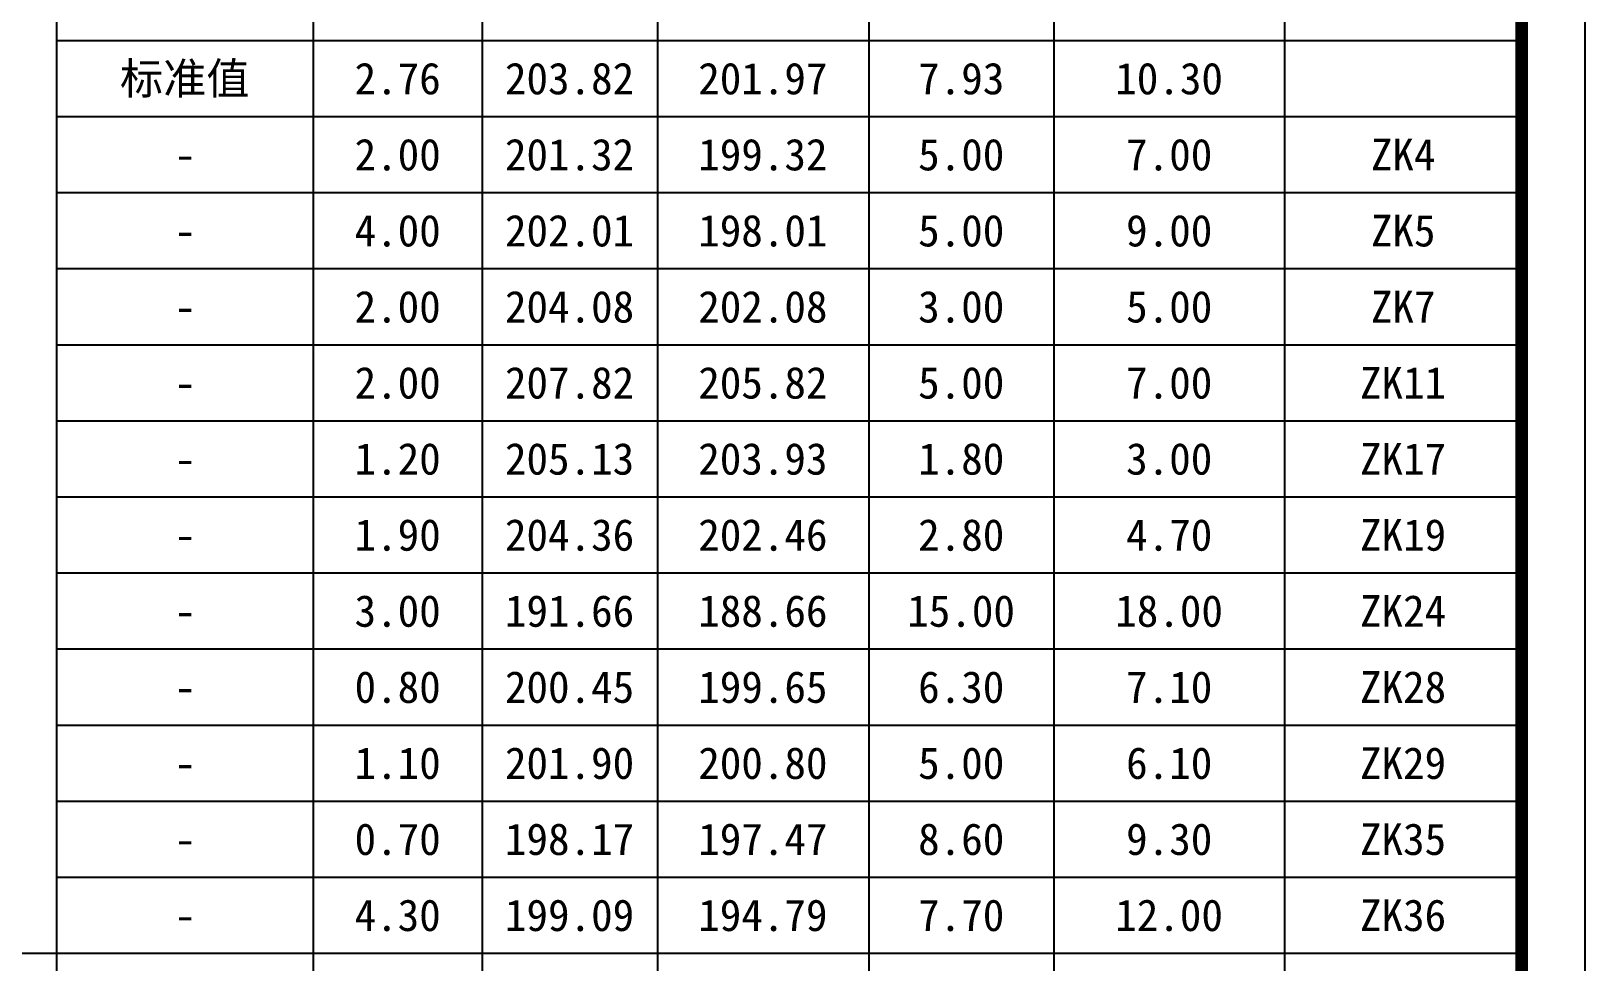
# Model space of a CAD drawing. Header units: millimetres. Extents: x 928 to 1798, y 854 to 1152.
# Drawn here: x 1455.6 to 1578.3, y 929.7 to 1003.1 of the extents above; entities that cross this region are included whole.
import ezdxf

# ---------------------------------------------------------------- set-up
doc = ezdxf.new("R2010")
doc.units = ezdxf.units.MM
doc.layers.add('不打印', color=7, linetype='Continuous', plot=False)
doc.styles.add('成果表转DWG表体', font='simfang_0.ttf', dxfattribs={"height": 2.5})

# ---------------------------------------------------------------- blocks, each defined once
blk = doc.blocks.new('地层图框模板（昇龙1）.dwg2', base_point=(25, 269))
at = {"const_width": 1}
blk.add_lwpolyline([(25, 5), (205, 5), (205, 292), (25, 292), (25, 5), (205, 5)], dxfattribs=at)
at = {"layer": '不打印', "const_width": 0.15}
blk.add_lwpolyline([(0, 0), (210, 0), (210, 297), (0, 297), (0, 0)], dxfattribs=at)

msp = doc.modelspace()

# ---------------------------------------------------------------- linework, layer by layer
at = {"color": 0}
for points in [[(1457.59, 930.4), (1457.59, 1044.4)], [(1457.59, 1002.4), (1457.59, 1008.4)], [(1477.86, 1002.4), (1477.86, 1008.4)], [(1477.86, 1002.4), (1477.86, 1008.4)], [(1491.19, 1002.4), (1491.19, 1008.4)], [(1491.19, 1002.4), (1491.19, 1008.4)], [(1505.04, 1002.4), (1505.04, 1008.4)], [(1505.04, 1002.4), (1505.04, 1008.4)], [(1521.71, 1002.4), (1521.71, 1008.4)], [(1521.71, 1002.4), (1521.71, 1008.4)], [(1536.33, 1002.4), (1536.33, 1008.4)], [(1536.33, 1002.4), (1536.33, 1008.4)], [(1554.54, 1002.4), (1554.54, 1008.4)], [(1554.54, 1002.4), (1554.54, 1008.4)], [(1573.26, 1002.4), (1573.26, 1008.4)], [(1457.59, 1002.4), (1477.86, 1002.4)], [(1457.59, 1002.4), (1477.86, 1002.4)], [(1457.59, 996.4), (1457.59, 1002.4)], [(1477.86, 1002.4), (1491.19, 1002.4)], [(1477.86, 996.4), (1477.86, 1002.4)], [(1477.86, 1002.4), (1491.19, 1002.4)], [(1477.86, 996.4), (1477.86, 1002.4)], [(1491.19, 1002.4), (1505.04, 1002.4)], [(1491.19, 996.4), (1491.19, 1002.4)], [(1491.19, 1002.4), (1505.04, 1002.4)], [(1491.19, 996.4), (1491.19, 1002.4)], [(1505.04, 1002.4), (1521.71, 1002.4)], [(1505.04, 996.4), (1505.04, 1002.4)], [(1505.04, 1002.4), (1521.71, 1002.4)], [(1505.04, 996.4), (1505.04, 1002.4)], [(1521.71, 1002.4), (1536.33, 1002.4)], [(1521.71, 996.4), (1521.71, 1002.4)], [(1521.71, 1002.4), (1536.33, 1002.4)], [(1521.71, 996.4), (1521.71, 1002.4)], [(1536.33, 1002.4), (1554.54, 1002.4)], [(1536.33, 996.4), (1536.33, 1002.4)], [(1536.33, 1002.4), (1554.54, 1002.4)], [(1536.33, 996.4), (1536.33, 1002.4)], [(1554.54, 1002.4), (1573.26, 1002.4)], [(1554.54, 996.4), (1554.54, 1002.4)], [(1554.54, 1002.4), (1573.26, 1002.4)], [(1554.54, 996.4), (1554.54, 1002.4)], [(1573.26, 996.4), (1573.26, 1002.4)], [(1457.59, 996.4), (1477.86, 996.4)], [(1457.59, 996.4), (1477.86, 996.4)], [(1457.59, 990.4), (1457.59, 996.4)], [(1477.86, 996.4), (1491.19, 996.4)], [(1477.86, 990.4), (1477.86, 996.4)], [(1477.86, 996.4), (1491.19, 996.4)], [(1477.86, 990.4), (1477.86, 996.4)], [(1491.19, 996.4), (1505.04, 996.4)], [(1491.19, 990.4), (1491.19, 996.4)], [(1491.19, 996.4), (1505.04, 996.4)], [(1491.19, 990.4), (1491.19, 996.4)], [(1505.04, 996.4), (1521.71, 996.4)], [(1505.04, 990.4), (1505.04, 996.4)], [(1505.04, 996.4), (1521.71, 996.4)], [(1505.04, 990.4), (1505.04, 996.4)], [(1521.71, 996.4), (1536.33, 996.4)], [(1521.71, 990.4), (1521.71, 996.4)], [(1521.71, 996.4), (1536.33, 996.4)], [(1521.71, 990.4), (1521.71, 996.4)], [(1536.33, 996.4), (1554.54, 996.4)], [(1536.33, 990.4), (1536.33, 996.4)], [(1536.33, 996.4), (1554.54, 996.4)], [(1536.33, 990.4), (1536.33, 996.4)], [(1554.54, 996.4), (1573.26, 996.4)], [(1554.54, 990.4), (1554.54, 996.4)], [(1554.54, 996.4), (1573.26, 996.4)], [(1554.54, 990.4), (1554.54, 996.4)], [(1573.26, 990.4), (1573.26, 996.4)], [(1457.59, 990.4), (1477.86, 990.4)], [(1457.59, 990.4), (1477.86, 990.4)], [(1457.59, 984.4), (1457.59, 990.4)], [(1477.86, 990.4), (1491.19, 990.4)], [(1477.86, 984.4), (1477.86, 990.4)], [(1477.86, 990.4), (1491.19, 990.4)], [(1477.86, 984.4), (1477.86, 990.4)], [(1491.19, 990.4), (1505.04, 990.4)], [(1491.19, 984.4), (1491.19, 990.4)], [(1491.19, 990.4), (1505.04, 990.4)], [(1491.19, 984.4), (1491.19, 990.4)], [(1505.04, 990.4), (1521.71, 990.4)], [(1505.04, 984.4), (1505.04, 990.4)], [(1505.04, 990.4), (1521.71, 990.4)], [(1505.04, 984.4), (1505.04, 990.4)], [(1521.71, 990.4), (1536.33, 990.4)], [(1521.71, 984.4), (1521.71, 990.4)], [(1521.71, 990.4), (1536.33, 990.4)], [(1521.71, 984.4), (1521.71, 990.4)], [(1536.33, 990.4), (1554.54, 990.4)], [(1536.33, 984.4), (1536.33, 990.4)], [(1536.33, 990.4), (1554.54, 990.4)], [(1536.33, 984.4), (1536.33, 990.4)], [(1554.54, 990.4), (1573.26, 990.4)], [(1554.54, 984.4), (1554.54, 990.4)], [(1554.54, 990.4), (1573.26, 990.4)], [(1554.54, 984.4), (1554.54, 990.4)], [(1573.26, 984.4), (1573.26, 990.4)], [(1457.59, 984.4), (1477.86, 984.4)], [(1457.59, 984.4), (1477.86, 984.4)], [(1457.59, 978.4), (1457.59, 984.4)], [(1477.86, 984.4), (1491.19, 984.4)], [(1477.86, 978.4), (1477.86, 984.4)], [(1477.86, 984.4), (1491.19, 984.4)], [(1477.86, 978.4), (1477.86, 984.4)], [(1491.19, 984.4), (1505.04, 984.4)], [(1491.19, 978.4), (1491.19, 984.4)], [(1491.19, 984.4), (1505.04, 984.4)], [(1491.19, 978.4), (1491.19, 984.4)], [(1505.04, 984.4), (1521.71, 984.4)], [(1505.04, 978.4), (1505.04, 984.4)], [(1505.04, 984.4), (1521.71, 984.4)], [(1505.04, 978.4), (1505.04, 984.4)], [(1521.71, 984.4), (1536.33, 984.4)], [(1521.71, 978.4), (1521.71, 984.4)], [(1521.71, 984.4), (1536.33, 984.4)], [(1521.71, 978.4), (1521.71, 984.4)], [(1536.33, 984.4), (1554.54, 984.4)], [(1536.33, 978.4), (1536.33, 984.4)], [(1536.33, 984.4), (1554.54, 984.4)], [(1536.33, 978.4), (1536.33, 984.4)], [(1554.54, 984.4), (1573.26, 984.4)], [(1554.54, 978.4), (1554.54, 984.4)], [(1554.54, 984.4), (1573.26, 984.4)], [(1554.54, 978.4), (1554.54, 984.4)], [(1573.26, 978.4), (1573.26, 984.4)], [(1457.59, 978.4), (1477.86, 978.4)], [(1457.59, 978.4), (1477.86, 978.4)], [(1457.59, 972.4), (1457.59, 978.4)], [(1477.86, 978.4), (1491.19, 978.4)], [(1477.86, 972.4), (1477.86, 978.4)], [(1477.86, 978.4), (1491.19, 978.4)], [(1477.86, 972.4), (1477.86, 978.4)], [(1491.19, 978.4), (1505.04, 978.4)], [(1491.19, 972.4), (1491.19, 978.4)], [(1491.19, 978.4), (1505.04, 978.4)], [(1491.19, 972.4), (1491.19, 978.4)], [(1505.04, 978.4), (1521.71, 978.4)], [(1505.04, 972.4), (1505.04, 978.4)], [(1505.04, 978.4), (1521.71, 978.4)], [(1505.04, 972.4), (1505.04, 978.4)], [(1521.71, 978.4), (1536.33, 978.4)], [(1521.71, 972.4), (1521.71, 978.4)], [(1521.71, 978.4), (1536.33, 978.4)], [(1521.71, 972.4), (1521.71, 978.4)], [(1536.33, 978.4), (1554.54, 978.4)], [(1536.33, 972.4), (1536.33, 978.4)], [(1536.33, 978.4), (1554.54, 978.4)], [(1536.33, 972.4), (1536.33, 978.4)], [(1554.54, 978.4), (1573.26, 978.4)], [(1554.54, 972.4), (1554.54, 978.4)], [(1554.54, 978.4), (1573.26, 978.4)], [(1554.54, 972.4), (1554.54, 978.4)], [(1573.26, 972.4), (1573.26, 978.4)], [(1457.59, 972.4), (1477.86, 972.4)], [(1457.59, 972.4), (1477.86, 972.4)], [(1457.59, 966.4), (1457.59, 972.4)], [(1477.86, 972.4), (1491.19, 972.4)], [(1477.86, 966.4), (1477.86, 972.4)], [(1477.86, 972.4), (1491.19, 972.4)], [(1477.86, 966.4), (1477.86, 972.4)], [(1491.19, 972.4), (1505.04, 972.4)], [(1491.19, 966.4), (1491.19, 972.4)], [(1491.19, 972.4), (1505.04, 972.4)], [(1491.19, 966.4), (1491.19, 972.4)], [(1505.04, 972.4), (1521.71, 972.4)], [(1505.04, 966.4), (1505.04, 972.4)], [(1505.04, 972.4), (1521.71, 972.4)], [(1505.04, 966.4), (1505.04, 972.4)], [(1521.71, 972.4), (1536.33, 972.4)], [(1521.71, 966.4), (1521.71, 972.4)], [(1521.71, 972.4), (1536.33, 972.4)], [(1521.71, 966.4), (1521.71, 972.4)], [(1536.33, 972.4), (1554.54, 972.4)], [(1536.33, 966.4), (1536.33, 972.4)], [(1536.33, 972.4), (1554.54, 972.4)], [(1536.33, 966.4), (1536.33, 972.4)], [(1554.54, 972.4), (1573.26, 972.4)], [(1554.54, 966.4), (1554.54, 972.4)], [(1554.54, 972.4), (1573.26, 972.4)], [(1554.54, 966.4), (1554.54, 972.4)], [(1573.26, 966.4), (1573.26, 972.4)], [(1457.59, 966.4), (1477.86, 966.4)], [(1457.59, 966.4), (1477.86, 966.4)], [(1457.59, 960.4), (1457.59, 966.4)], [(1477.86, 966.4), (1491.19, 966.4)], [(1477.86, 960.4), (1477.86, 966.4)], [(1477.86, 966.4), (1491.19, 966.4)], [(1477.86, 960.4), (1477.86, 966.4)], [(1491.19, 966.4), (1505.04, 966.4)], [(1491.19, 960.4), (1491.19, 966.4)], [(1491.19, 966.4), (1505.04, 966.4)], [(1491.19, 960.4), (1491.19, 966.4)], [(1505.04, 966.4), (1521.71, 966.4)], [(1505.04, 960.4), (1505.04, 966.4)], [(1505.04, 966.4), (1521.71, 966.4)], [(1505.04, 960.4), (1505.04, 966.4)], [(1521.71, 966.4), (1536.33, 966.4)], [(1521.71, 960.4), (1521.71, 966.4)], [(1521.71, 966.4), (1536.33, 966.4)], [(1521.71, 960.4), (1521.71, 966.4)], [(1536.33, 966.4), (1554.54, 966.4)], [(1536.33, 960.4), (1536.33, 966.4)], [(1536.33, 966.4), (1554.54, 966.4)], [(1536.33, 960.4), (1536.33, 966.4)], [(1554.54, 966.4), (1573.26, 966.4)], [(1554.54, 960.4), (1554.54, 966.4)], [(1554.54, 966.4), (1573.26, 966.4)], [(1554.54, 960.4), (1554.54, 966.4)], [(1573.26, 960.4), (1573.26, 966.4)], [(1457.59, 960.4), (1477.86, 960.4)], [(1457.59, 960.4), (1477.86, 960.4)], [(1457.59, 954.4), (1457.59, 960.4)], [(1477.86, 960.4), (1491.19, 960.4)], [(1477.86, 954.4), (1477.86, 960.4)], [(1477.86, 960.4), (1491.19, 960.4)], [(1477.86, 954.4), (1477.86, 960.4)], [(1491.19, 960.4), (1505.04, 960.4)], [(1491.19, 954.4), (1491.19, 960.4)], [(1491.19, 960.4), (1505.04, 960.4)], [(1491.19, 954.4), (1491.19, 960.4)], [(1505.04, 960.4), (1521.71, 960.4)], [(1505.04, 954.4), (1505.04, 960.4)], [(1505.04, 960.4), (1521.71, 960.4)], [(1505.04, 954.4), (1505.04, 960.4)], [(1521.71, 960.4), (1536.33, 960.4)], [(1521.71, 954.4), (1521.71, 960.4)], [(1521.71, 960.4), (1536.33, 960.4)], [(1521.71, 954.4), (1521.71, 960.4)], [(1536.33, 960.4), (1554.54, 960.4)], [(1536.33, 954.4), (1536.33, 960.4)], [(1536.33, 960.4), (1554.54, 960.4)], [(1536.33, 954.4), (1536.33, 960.4)], [(1554.54, 960.4), (1573.26, 960.4)], [(1554.54, 954.4), (1554.54, 960.4)], [(1554.54, 960.4), (1573.26, 960.4)], [(1554.54, 954.4), (1554.54, 960.4)], [(1573.26, 954.4), (1573.26, 960.4)], [(1457.59, 954.4), (1477.86, 954.4)], [(1457.59, 954.4), (1477.86, 954.4)], [(1457.59, 948.4), (1457.59, 954.4)], [(1477.86, 954.4), (1491.19, 954.4)], [(1477.86, 948.4), (1477.86, 954.4)], [(1477.86, 954.4), (1491.19, 954.4)], [(1477.86, 948.4), (1477.86, 954.4)], [(1491.19, 954.4), (1505.04, 954.4)], [(1491.19, 948.4), (1491.19, 954.4)], [(1491.19, 954.4), (1505.04, 954.4)], [(1491.19, 948.4), (1491.19, 954.4)], [(1505.04, 954.4), (1521.71, 954.4)], [(1505.04, 948.4), (1505.04, 954.4)], [(1505.04, 954.4), (1521.71, 954.4)], [(1505.04, 948.4), (1505.04, 954.4)], [(1521.71, 954.4), (1536.33, 954.4)], [(1521.71, 948.4), (1521.71, 954.4)], [(1521.71, 954.4), (1536.33, 954.4)], [(1521.71, 948.4), (1521.71, 954.4)], [(1536.33, 954.4), (1554.54, 954.4)], [(1536.33, 948.4), (1536.33, 954.4)], [(1536.33, 954.4), (1554.54, 954.4)], [(1536.33, 948.4), (1536.33, 954.4)], [(1554.54, 954.4), (1573.26, 954.4)], [(1554.54, 948.4), (1554.54, 954.4)], [(1554.54, 954.4), (1573.26, 954.4)], [(1554.54, 948.4), (1554.54, 954.4)], [(1573.26, 948.4), (1573.26, 954.4)], [(1457.59, 948.4), (1477.86, 948.4)], [(1457.59, 948.4), (1477.86, 948.4)], [(1457.59, 942.4), (1457.59, 948.4)], [(1477.86, 948.4), (1491.19, 948.4)], [(1477.86, 942.4), (1477.86, 948.4)], [(1477.86, 948.4), (1491.19, 948.4)], [(1477.86, 942.4), (1477.86, 948.4)], [(1491.19, 948.4), (1505.04, 948.4)], [(1491.19, 942.4), (1491.19, 948.4)], [(1491.19, 948.4), (1505.04, 948.4)], [(1491.19, 942.4), (1491.19, 948.4)], [(1505.04, 948.4), (1521.71, 948.4)], [(1505.04, 942.4), (1505.04, 948.4)], [(1505.04, 948.4), (1521.71, 948.4)], [(1505.04, 942.4), (1505.04, 948.4)], [(1521.71, 948.4), (1536.33, 948.4)], [(1521.71, 942.4), (1521.71, 948.4)], [(1521.71, 948.4), (1536.33, 948.4)], [(1521.71, 942.4), (1521.71, 948.4)], [(1536.33, 948.4), (1554.54, 948.4)], [(1536.33, 942.4), (1536.33, 948.4)], [(1536.33, 948.4), (1554.54, 948.4)], [(1536.33, 942.4), (1536.33, 948.4)], [(1554.54, 948.4), (1573.26, 948.4)], [(1554.54, 942.4), (1554.54, 948.4)], [(1554.54, 948.4), (1573.26, 948.4)], [(1554.54, 942.4), (1554.54, 948.4)], [(1573.26, 942.4), (1573.26, 948.4)], [(1457.59, 942.4), (1477.86, 942.4)], [(1457.59, 942.4), (1477.86, 942.4)], [(1457.59, 936.4), (1457.59, 942.4)], [(1477.86, 942.4), (1491.19, 942.4)], [(1477.86, 936.4), (1477.86, 942.4)], [(1477.86, 942.4), (1491.19, 942.4)], [(1477.86, 936.4), (1477.86, 942.4)], [(1491.19, 942.4), (1505.04, 942.4)], [(1491.19, 936.4), (1491.19, 942.4)], [(1491.19, 942.4), (1505.04, 942.4)], [(1491.19, 936.4), (1491.19, 942.4)], [(1505.04, 942.4), (1521.71, 942.4)], [(1505.04, 936.4), (1505.04, 942.4)], [(1505.04, 942.4), (1521.71, 942.4)], [(1505.04, 936.4), (1505.04, 942.4)], [(1521.71, 942.4), (1536.33, 942.4)], [(1521.71, 936.4), (1521.71, 942.4)], [(1521.71, 942.4), (1536.33, 942.4)], [(1521.71, 936.4), (1521.71, 942.4)], [(1536.33, 942.4), (1554.54, 942.4)], [(1536.33, 936.4), (1536.33, 942.4)], [(1536.33, 942.4), (1554.54, 942.4)], [(1536.33, 936.4), (1536.33, 942.4)], [(1554.54, 942.4), (1573.26, 942.4)], [(1554.54, 936.4), (1554.54, 942.4)], [(1554.54, 942.4), (1573.26, 942.4)], [(1554.54, 936.4), (1554.54, 942.4)], [(1573.26, 936.4), (1573.26, 942.4)], [(1457.59, 936.4), (1477.86, 936.4)], [(1457.59, 936.4), (1477.86, 936.4)], [(1457.59, 930.4), (1457.59, 936.4)], [(1477.86, 936.4), (1491.19, 936.4)], [(1477.86, 930.4), (1477.86, 936.4)], [(1477.86, 936.4), (1491.19, 936.4)], [(1477.86, 930.4), (1477.86, 936.4)], [(1491.19, 936.4), (1505.04, 936.4)], [(1491.19, 930.4), (1491.19, 936.4)], [(1491.19, 936.4), (1505.04, 936.4)], [(1491.19, 930.4), (1491.19, 936.4)], [(1505.04, 936.4), (1521.71, 936.4)], [(1505.04, 930.4), (1505.04, 936.4)], [(1505.04, 936.4), (1521.71, 936.4)], [(1505.04, 930.4), (1505.04, 936.4)], [(1521.71, 936.4), (1536.33, 936.4)], [(1521.71, 930.4), (1521.71, 936.4)], [(1521.71, 936.4), (1536.33, 936.4)], [(1521.71, 930.4), (1521.71, 936.4)], [(1536.33, 936.4), (1554.54, 936.4)], [(1536.33, 930.4), (1536.33, 936.4)], [(1536.33, 936.4), (1554.54, 936.4)], [(1536.33, 930.4), (1536.33, 936.4)], [(1554.54, 936.4), (1573.26, 936.4)], [(1554.54, 930.4), (1554.54, 936.4)], [(1554.54, 936.4), (1573.26, 936.4)], [(1554.54, 930.4), (1554.54, 936.4)], [(1573.26, 930.4), (1573.26, 936.4)], [(1439.64, 930.4), (1457.59, 930.4)], [(1439.64, 930.4), (1457.59, 930.4)], [(1457.59, 930.4), (1477.86, 930.4)], [(1457.59, 868.89), (1457.59, 930.4)], [(1457.59, 930.4), (1477.86, 930.4)], [(1457.59, 924.4), (1457.59, 930.4)], [(1477.86, 930.4), (1491.19, 930.4)], [(1477.86, 924.4), (1477.86, 930.4)], [(1477.86, 930.4), (1491.19, 930.4)], [(1477.86, 924.4), (1477.86, 930.4)], [(1491.19, 930.4), (1505.04, 930.4)], [(1491.19, 924.4), (1491.19, 930.4)], [(1491.19, 930.4), (1505.04, 930.4)], [(1491.19, 924.4), (1491.19, 930.4)], [(1505.04, 930.4), (1521.71, 930.4)], [(1505.04, 924.4), (1505.04, 930.4)], [(1505.04, 930.4), (1521.71, 930.4)], [(1505.04, 924.4), (1505.04, 930.4)], [(1521.71, 930.4), (1536.33, 930.4)], [(1521.71, 924.4), (1521.71, 930.4)], [(1521.71, 930.4), (1536.33, 930.4)], [(1521.71, 924.4), (1521.71, 930.4)], [(1536.33, 930.4), (1554.54, 930.4)], [(1536.33, 924.4), (1536.33, 930.4)], [(1536.33, 930.4), (1554.54, 930.4)], [(1536.33, 924.4), (1536.33, 930.4)], [(1554.54, 930.4), (1573.26, 930.4)], [(1554.54, 924.4), (1554.54, 930.4)], [(1554.54, 930.4), (1573.26, 930.4)], [(1554.54, 924.4), (1554.54, 930.4)], [(1573.26, 924.4), (1573.26, 930.4)]]:
    msp.add_lwpolyline(points, dxfattribs=at)

# ---------------------------------------------------------------- block references
msp.add_blockref('地层图框模板（昇龙1）.dwg2', (1393.22, 1123.57))

# ---------------------------------------------------------------- texts
at = {"color": 0, "style": '成果表转DWG表体'}
for s, p in [('标准值', (1462.57, 998.15)), ('2.76', (1481.09, 998.15)), ('203.82', (1492.96, 998.15)), ('201.97', (1508.22, 998.15)), ('7.93', (1525.58, 998.15)), ('10.30', (1541.14, 998.15)), ('2.00', (1481.09, 992.15)), ('201.32', (1492.96, 992.15)), ('199.32', (1508.22, 992.15)), ('5.00', (1525.58, 992.15)), ('7.00', (1542, 992.15)), ('ZK4', (1561.32, 992.15)), ('-', (1466.87, 992.15)), ('4.00', (1481.09, 986.15)), ('202.01', (1492.96, 986.15)), ('198.01', (1508.22, 986.15)), ('5.00', (1525.58, 986.15)), ('9.00', (1542, 986.15)), ('ZK5', (1561.32, 986.15)), ('-', (1466.87, 986.15)), ('2.00', (1481.09, 980.15)), ('204.08', (1492.96, 980.15)), ('202.08', (1508.22, 980.15)), ('3.00', (1525.58, 980.15)), ('5.00', (1542, 980.15)), ('ZK7', (1561.32, 980.15)), ('-', (1466.87, 980.15)), ('2.00', (1481.09, 974.15)), ('207.82', (1492.96, 974.15)), ('205.82', (1508.22, 974.15)), ('5.00', (1525.58, 974.15)), ('7.00', (1542, 974.15)), ('ZK11', (1560.46, 974.15)), ('-', (1466.87, 974.15)), ('1.20', (1481.09, 968.15)), ('205.13', (1492.96, 968.15)), ('203.93', (1508.22, 968.15)), ('1.80', (1525.58, 968.15)), ('3.00', (1542, 968.15)), ('ZK17', (1560.46, 968.15)), ('-', (1466.87, 968.15)), ('1.90', (1481.09, 962.15)), ('204.36', (1492.96, 962.15)), ('202.46', (1508.22, 962.15)), ('2.80', (1525.58, 962.15)), ('4.70', (1542, 962.15)), ('ZK19', (1560.46, 962.15)), ('-', (1466.87, 962.15)), ('ZK24', (1560.46, 956.15)), ('3.00', (1481.09, 956.15)), ('191.66', (1492.96, 956.15)), ('188.66', (1508.22, 956.15)), ('15.00', (1524.72, 956.15)), ('18.00', (1541.14, 956.15)), ('-', (1466.87, 956.15)), ('0.80', (1481.09, 950.15)), ('200.45', (1492.96, 950.15)), ('199.65', (1508.22, 950.15)), ('6.30', (1525.58, 950.15)), ('7.10', (1542, 950.15)), ('ZK28', (1560.46, 950.15)), ('-', (1466.87, 950.15)), ('1.10', (1481.09, 944.15)), ('201.90', (1492.96, 944.15)), ('200.80', (1508.22, 944.15)), ('5.00', (1525.58, 944.15)), ('6.10', (1542, 944.15)), ('ZK29', (1560.46, 944.15)), ('-', (1466.87, 944.15)), ('0.70', (1481.09, 938.15)), ('198.17', (1492.96, 938.15)), ('197.47', (1508.22, 938.15)), ('8.60', (1525.58, 938.15)), ('9.30', (1542, 938.15)), ('ZK35', (1560.46, 938.15)), ('-', (1466.87, 938.15)), ('4.30', (1481.09, 932.15)), ('199.09', (1492.96, 932.15)), ('194.79', (1508.22, 932.15)), ('7.70', (1525.58, 932.15)), ('12.00', (1541.14, 932.15)), ('ZK36', (1560.46, 932.15)), ('-', (1466.87, 932.15))]:
    msp.add_text(s, height=2.5, dxfattribs=at).set_placement(p)

doc.saveas('drawing.dxf')
